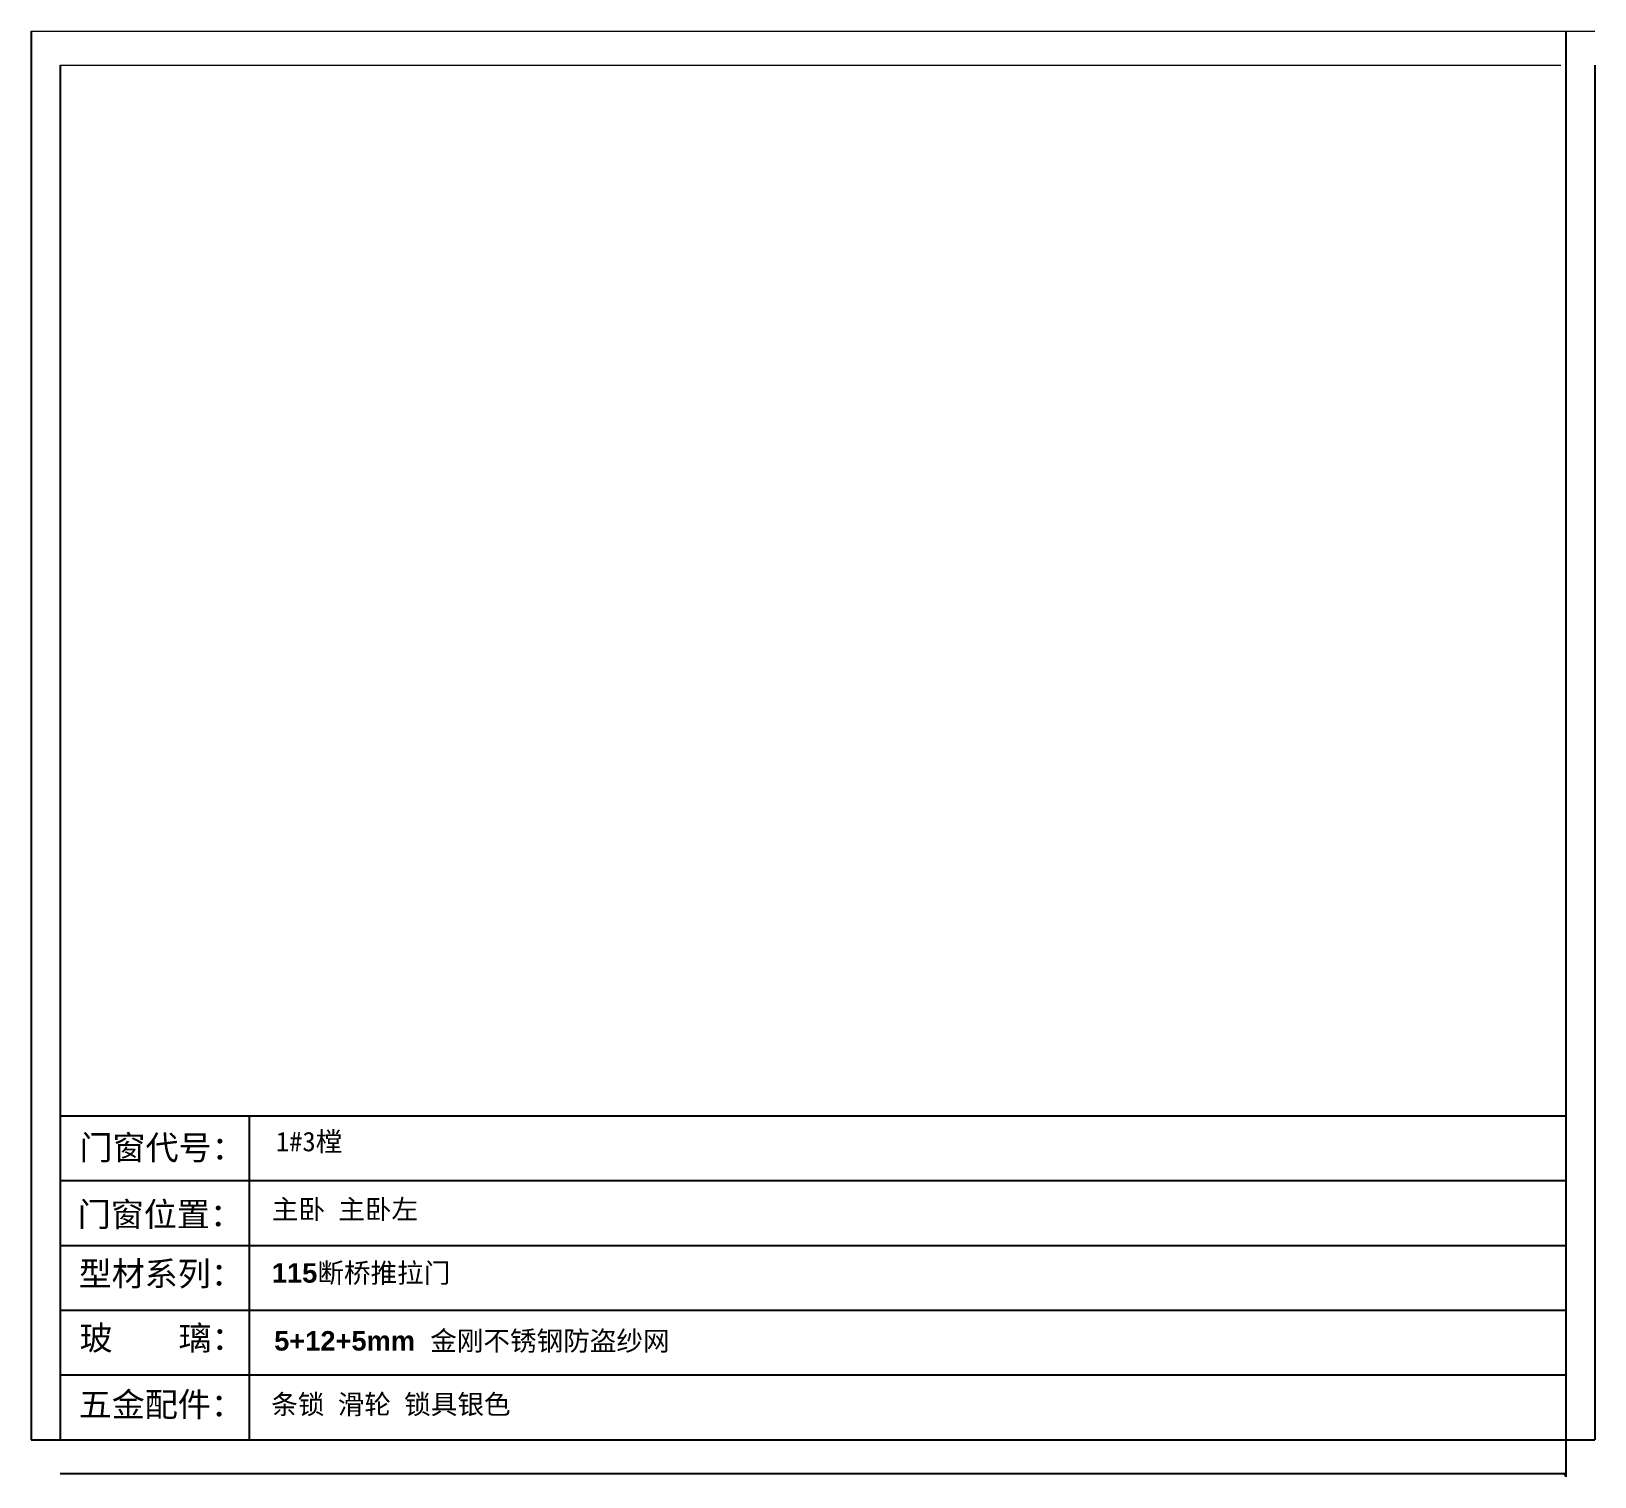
# Model space of a CAD drawing. Header units: inches. Extents: x -138455 to 599497, y -747149 to 13167.
# Drawn here: x 201215 to 205265, y -7690 to -3947 of the extents above; entities that cross this region are included whole.
import ezdxf

# ---------------------------------------------------------------- set-up
doc = ezdxf.new("R2010")
doc.units = ezdxf.units.IN
doc.header["$MEASUREMENT"] = 0
doc.layers.add('0 @ 1', color=7, linetype='Continuous')
doc.styles.add('Annotative', font='arialbd.ttf')
doc.styles.add('MtXpl_', font='')
doc.styles.get('MtXpl_').set_extended_font_data('SimSun')

msp = doc.modelspace()

# ---------------------------------------------------------------- linework, layer by layer
at = {"lineweight": 5}
for p, q in [((201214.9, -3947.2), (205265, -3947.2)), ((201289.7, -4034.9), (205177.3, -4034.9))]:
    msp.add_line(p, q, dxfattribs=at)
for p, q in [((201214.9, -3947.2), (201214.9, -7594.6)), ((205190.3, -3947.2), (205190.3, -7690.3)), ((201289.7, -4034.9), (201289.7, -7594.6)), ((205265, -4034.9), (205265, -7594.6)), ((201289.7, -6755.9), (205190.3, -6755.9)), ((201779.2, -6755.9), (201779.2, -7594.6)), ((201289.7, -6923.6), (205190.3, -6923.6)), ((201289.7, -7091.4), (205190.3, -7091.4)), ((201289.7, -7259.1), (205190.3, -7259.1)), ((201289.7, -7426.9), (205190.3, -7426.9)), ((201214.9, -7594.6), (205265, -7594.6)), ((201289.7, -7682.3), (205190.3, -7682.3))]:
    msp.add_line(p, q)
msp.add_arc((205182.3, -7690.3), 8, 0, 90)

# ---------------------------------------------------------------- texts
at = {"style": 'MtXpl_'}
for s, p in [('门窗代号：', (201339.7, -6869.4)), ('门窗位置：', (201335.3, -7042.3)), ('型材系列：', (201337.6, -7195.9)), ('玻    璃：', (201340, -7362.4)), ('五金配件：', (201337.7, -7534.5))]:
    msp.add_text(s, height=62.77, dxfattribs=at).set_placement(p)
at = {"layer": '0 @ 1', "char_height": 50.518, "attachment_point": 1, "style": 'Annotative'}
for s, insert in [('{\\fSimSun|b1|i0|c134|p2;1#3樘}', (201848.6, -6797.1)), ('{\\fSimSun|b1|i0|c134|p2;主卧 主卧左}', (201838.2, -6972.6)), ('115{\\fSimSun|b1|i0|c134|p2;断桥推拉门}', (201838.2, -7137.4)), ('5+12+5mm  {\\fSimSun|b1|i0|c134|p2;金刚不锈钢防盗纱网}', (201844.2, -7313.2)), ('{\\fSimSun|b1|i0|c134|p2;条锁 滑轮 锁具银色}', (201836.6, -7477.5))]:
    msp.add_mtext_dynamic_manual_height_columns(s, width=4396.385, gutter_width=903.5, heights=[0], dxfattribs=dict(at, insert=insert))

doc.saveas('drawing.dxf')
